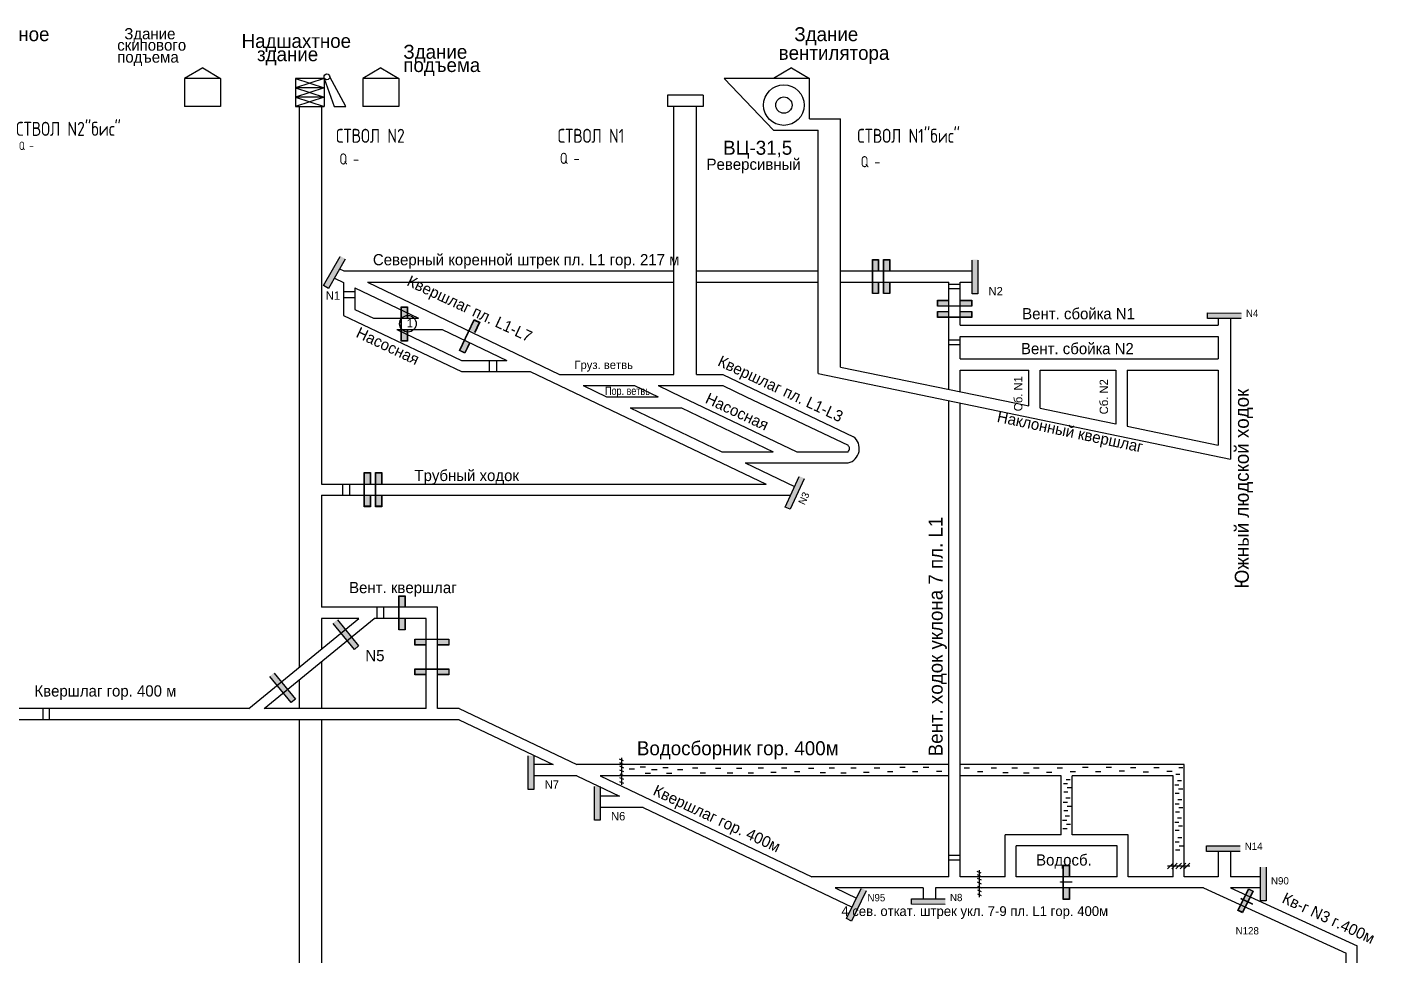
# Model space of a CAD drawing. Header units: millimetres. Extents: x -1214 to 292, y -473 to 324.
# Drawn here: x -531.7 to -50.8, y -7.1 to 324.2 of the extents above; entities that cross this region are included whole.
import ezdxf

# ---------------------------------------------------------------- set-up
doc = ezdxf.new("R2010")
doc.units = ezdxf.units.MM
for name, color, linetype in [('Двери', 7, 'Continuous'), ('Номера перемычек', 7, 'Continuous'), ('Перемычки', 7, 'Continuous'), ('Пожарные арки', 7, 'Continuous')]:
    doc.layers.add(name, color=color, linetype=linetype)
doc.styles.add('ESKD', font='Eskdwin')

msp = doc.modelspace()

# ---------------------------------------------------------------- hatches: boundary and pattern name
h = msp.add_hatch(color=256)
h.paths.add_polyline_path([(-158.74, 19.08), (-161.66, 19.08), (-161.66, 18.91), (-158.74, 18.91)])
h.paths.add_polyline_path([(-161.76, 19.08), (-162.7, 19.08), (-162.7, 18.91), (-161.76, 18.91)])
h = msp.add_hatch(color=256)
h.paths.add_polyline_path([(-93.95, 15.79), (-95.63, 16.62), (-99.46, 8.84), (-97.77, 8.02)])
h.paths.add_polyline_path([(-94.12, 15.74), (-95.57, 16.45), (-99.29, 8.9), (-97.83, 8.18)], flags=16)
for points in [[(-98.41, 13.23), (-98.47, 13.09), (-96.36, 12.11), (-96.3, 12.24)], [(-94.23, 11.12), (-94.17, 11.25), (-96.21, 12.2), (-96.27, 12.07)]]:
    msp.add_hatch(color=256).paths.add_polyline_path(points)
at = {"layer": 'Двери'}
h = msp.add_hatch(color=256, dxfattribs=at)
h.paths.add_polyline_path([(-227.68, 237.09), (-227.68, 241.19), (-229.88, 241.19), (-229.88, 237.09), (-229.78, 237.09), (-229.78, 241.09), (-227.78, 241.09), (-227.78, 237.09)])
h.paths.add_polyline_path([(-229.78, 233.09), (-229.78, 237.09), (-229.88, 237.09), (-229.88, 233.09)])
h.paths.add_polyline_path([(-227.68, 228.99), (-227.68, 233.09), (-227.78, 233.09), (-227.78, 229.09), (-229.78, 229.09), (-229.78, 233.09), (-229.88, 233.09), (-229.88, 228.99)])
h = msp.add_hatch(color=3, dxfattribs=at)
h.paths.add_polyline_path([(-227.78, 241.09), (-229.78, 241.09), (-229.78, 237.09), (-227.78, 237.09)])
h.paths.add_polyline_path([(-229.78, 229.09), (-227.78, 229.09), (-227.78, 233.09), (-229.78, 233.09)])
h = msp.add_hatch(color=256, dxfattribs=at)
h.paths.add_polyline_path([(-223.68, 237.09), (-223.68, 241.19), (-225.88, 241.19), (-225.88, 237.09), (-225.78, 237.09), (-225.78, 241.09), (-223.78, 241.09), (-223.78, 237.09)])
h.paths.add_polyline_path([(-225.78, 233.09), (-225.78, 237.09), (-225.88, 237.09), (-225.88, 233.09)])
h.paths.add_polyline_path([(-223.68, 228.99), (-223.68, 233.09), (-223.78, 233.09), (-223.78, 229.09), (-225.78, 229.09), (-225.78, 233.09), (-225.88, 233.09), (-225.88, 228.99)])
h = msp.add_hatch(color=3, dxfattribs=at)
h.paths.add_polyline_path([(-223.78, 241.09), (-225.78, 241.09), (-225.78, 237.09), (-223.78, 237.09)])
h.paths.add_polyline_path([(-225.78, 229.09), (-223.78, 229.09), (-223.78, 233.09), (-225.78, 233.09)])
h = msp.add_hatch(color=256, dxfattribs=at)
h.paths.add_polyline_path([(-202.56, 226.66), (-206.66, 226.66), (-206.66, 224.46), (-202.56, 224.46), (-202.56, 224.56), (-206.56, 224.56), (-206.56, 226.56), (-202.56, 226.56)])
h.paths.add_polyline_path([(-198.56, 224.56), (-202.56, 224.56), (-202.56, 224.46), (-198.56, 224.46)])
h.paths.add_polyline_path([(-194.46, 226.66), (-198.56, 226.66), (-198.56, 226.56), (-194.56, 226.56), (-194.56, 224.56), (-198.56, 224.56), (-198.56, 224.46), (-194.46, 224.46)])
h = msp.add_hatch(color=3, dxfattribs=at)
h.paths.add_polyline_path([(-206.56, 226.56), (-206.56, 224.56), (-202.56, 224.56), (-202.56, 226.56)])
h.paths.add_polyline_path([(-194.56, 224.56), (-194.56, 226.56), (-198.56, 226.56), (-198.56, 224.56)])
h = msp.add_hatch(color=256, dxfattribs=at)
h.paths.add_polyline_path([(-395.87, 220.18), (-395.87, 224.28), (-398.07, 224.28), (-398.07, 220.18), (-397.97, 220.18), (-397.97, 224.18), (-395.97, 224.18), (-395.97, 220.18)])
h.paths.add_polyline_path([(-397.97, 216.18), (-397.97, 220.18), (-398.07, 220.18), (-398.07, 216.18)])
h.paths.add_polyline_path([(-395.87, 212.08), (-395.87, 216.18), (-395.97, 216.18), (-395.97, 212.18), (-397.97, 212.18), (-397.97, 216.18), (-398.07, 216.18), (-398.07, 212.08)])
h = msp.add_hatch(color=3, dxfattribs=at)
h.paths.add_polyline_path([(-395.97, 224.18), (-397.97, 224.18), (-397.97, 220.18), (-395.97, 220.18)])
h.paths.add_polyline_path([(-397.97, 212.18), (-395.97, 212.18), (-395.97, 216.18), (-397.97, 216.18)])
h = msp.add_hatch(color=256, dxfattribs=at)
h.paths.add_polyline_path([(-202.56, 222.66), (-206.66, 222.66), (-206.66, 220.46), (-202.56, 220.46), (-202.56, 220.56), (-206.56, 220.56), (-206.56, 222.56), (-202.56, 222.56)])
h.paths.add_polyline_path([(-198.56, 220.56), (-202.56, 220.56), (-202.56, 220.46), (-198.56, 220.46)])
h.paths.add_polyline_path([(-194.46, 222.66), (-198.56, 222.66), (-198.56, 222.56), (-194.56, 222.56), (-194.56, 220.56), (-198.56, 220.56), (-198.56, 220.46), (-194.46, 220.46)])
h = msp.add_hatch(color=3, dxfattribs=at)
h.paths.add_polyline_path([(-206.56, 222.56), (-206.56, 220.56), (-202.56, 220.56), (-202.56, 222.56)])
h.paths.add_polyline_path([(-194.56, 220.56), (-194.56, 222.56), (-198.56, 222.56), (-198.56, 220.56)])
h = msp.add_hatch(color=256, dxfattribs=at)
h.paths.add_polyline_path([(-371.84, 215.05), (-370.07, 218.75), (-372.06, 219.7), (-373.82, 216), (-373.73, 215.95), (-372.01, 219.57), (-370.21, 218.7), (-371.93, 215.09)])
h.paths.add_polyline_path([(-375.46, 212.34), (-373.73, 215.95), (-373.82, 216), (-375.55, 212.39)])
h.paths.add_polyline_path([(-375.33, 207.74), (-373.56, 211.44), (-373.65, 211.48), (-375.37, 207.87), (-377.18, 208.73), (-375.46, 212.34), (-375.55, 212.39), (-377.31, 208.69)])
h = msp.add_hatch(color=3, dxfattribs=at)
h.paths.add_polyline_path([(-370.21, 218.7), (-372.01, 219.57), (-373.73, 215.95), (-371.93, 215.09)])
h.paths.add_polyline_path([(-377.18, 208.73), (-375.37, 207.87), (-373.65, 211.48), (-375.46, 212.34)])
h = msp.add_hatch(color=256, dxfattribs=at)
h.paths.add_polyline_path([(-409.05, 161.08), (-409.05, 165.18), (-411.25, 165.18), (-411.25, 161.08), (-411.15, 161.08), (-411.15, 165.08), (-409.15, 165.08), (-409.15, 161.08)])
h.paths.add_polyline_path([(-411.15, 157.08), (-411.15, 161.08), (-411.25, 161.08), (-411.25, 157.08)])
h.paths.add_polyline_path([(-409.05, 152.98), (-409.05, 157.08), (-409.15, 157.08), (-409.15, 153.08), (-411.15, 153.08), (-411.15, 157.08), (-411.25, 157.08), (-411.25, 152.98)])
h = msp.add_hatch(color=256, dxfattribs=at)
h.paths.add_polyline_path([(-409.05, 161.03), (-409.05, 165.13), (-411.25, 165.13), (-411.25, 161.03), (-411.15, 161.03), (-411.15, 165.03), (-409.15, 165.03), (-409.15, 161.03)])
h.paths.add_polyline_path([(-411.15, 157.03), (-411.15, 161.03), (-411.25, 161.03), (-411.25, 157.03)])
h.paths.add_polyline_path([(-409.05, 152.93), (-409.05, 157.03), (-409.15, 157.03), (-409.15, 153.03), (-411.15, 153.03), (-411.15, 157.03), (-411.25, 157.03), (-411.25, 152.93)])
h = msp.add_hatch(color=3, dxfattribs=at)
h.paths.add_polyline_path([(-409.15, 165.08), (-411.15, 165.08), (-411.15, 161.08), (-409.15, 161.08)])
h.paths.add_polyline_path([(-411.15, 153.08), (-409.15, 153.08), (-409.15, 157.08), (-411.15, 157.08)])
h = msp.add_hatch(color=3, dxfattribs=at)
h.paths.add_polyline_path([(-409.15, 165.03), (-411.15, 165.03), (-411.15, 161.03), (-409.15, 161.03)])
h.paths.add_polyline_path([(-411.15, 153.03), (-409.15, 153.03), (-409.15, 157.03), (-411.15, 157.03)])
h = msp.add_hatch(color=256, dxfattribs=at)
h.paths.add_polyline_path([(-405.05, 161.08), (-405.05, 165.18), (-407.25, 165.18), (-407.25, 161.08), (-407.15, 161.08), (-407.15, 165.08), (-405.15, 165.08), (-405.15, 161.08)])
h.paths.add_polyline_path([(-407.15, 157.08), (-407.15, 161.08), (-407.25, 161.08), (-407.25, 157.08)])
h.paths.add_polyline_path([(-405.05, 152.98), (-405.05, 157.08), (-405.15, 157.08), (-405.15, 153.08), (-407.15, 153.08), (-407.15, 157.08), (-407.25, 157.08), (-407.25, 152.98)])
h = msp.add_hatch(color=256, dxfattribs=at)
h.paths.add_polyline_path([(-405.05, 161.03), (-405.05, 165.13), (-407.25, 165.13), (-407.25, 161.03), (-407.15, 161.03), (-407.15, 165.03), (-405.15, 165.03), (-405.15, 161.03)])
h.paths.add_polyline_path([(-407.15, 157.03), (-407.15, 161.03), (-407.25, 161.03), (-407.25, 157.03)])
h.paths.add_polyline_path([(-405.05, 152.93), (-405.05, 157.03), (-405.15, 157.03), (-405.15, 153.03), (-407.15, 153.03), (-407.15, 157.03), (-407.25, 157.03), (-407.25, 152.93)])
h = msp.add_hatch(color=3, dxfattribs=at)
h.paths.add_polyline_path([(-405.15, 165.08), (-407.15, 165.08), (-407.15, 161.08), (-405.15, 161.08)])
h.paths.add_polyline_path([(-407.15, 153.08), (-405.15, 153.08), (-405.15, 157.08), (-407.15, 157.08)])
h = msp.add_hatch(color=3, dxfattribs=at)
h.paths.add_polyline_path([(-405.15, 165.03), (-407.15, 165.03), (-407.15, 161.03), (-405.15, 161.03)])
h.paths.add_polyline_path([(-407.15, 153.03), (-405.15, 153.03), (-405.15, 157.03), (-407.15, 157.03)])
h = msp.add_hatch(color=256, dxfattribs=at)
h.paths.add_polyline_path([(-396.72, 117.06), (-396.72, 121.16), (-398.92, 121.16), (-398.92, 117.06), (-398.82, 117.06), (-398.82, 121.06), (-396.82, 121.06), (-396.82, 117.06)])
h.paths.add_polyline_path([(-398.82, 113.06), (-398.82, 117.06), (-398.92, 117.06), (-398.92, 113.06)])
h.paths.add_polyline_path([(-396.72, 108.96), (-396.72, 113.06), (-396.82, 113.06), (-396.82, 109.06), (-398.82, 109.06), (-398.82, 113.06), (-398.92, 113.06), (-398.92, 108.96)])
h = msp.add_hatch(color=3, dxfattribs=at)
h.paths.add_polyline_path([(-396.82, 121.06), (-398.82, 121.06), (-398.82, 117.06), (-396.82, 117.06)])
h.paths.add_polyline_path([(-398.82, 109.06), (-396.82, 109.06), (-396.82, 113.06), (-398.82, 113.06)])
h = msp.add_hatch(color=256, dxfattribs=at)
h.paths.add_polyline_path([(-385.13, 103.52), (-381.03, 103.52), (-381.03, 105.72), (-385.13, 105.72), (-385.13, 105.62), (-381.13, 105.62), (-381.13, 103.62), (-385.13, 103.62)])
h.paths.add_polyline_path([(-389.13, 105.62), (-385.13, 105.62), (-385.13, 105.72), (-389.13, 105.72)])
h.paths.add_polyline_path([(-393.23, 103.52), (-389.13, 103.52), (-389.13, 103.62), (-393.13, 103.62), (-393.13, 105.62), (-389.13, 105.62), (-389.13, 105.72), (-393.23, 105.72)])
h = msp.add_hatch(color=3, dxfattribs=at)
h.paths.add_polyline_path([(-381.13, 103.62), (-381.13, 105.62), (-385.13, 105.62), (-385.13, 103.62)])
h.paths.add_polyline_path([(-393.13, 105.62), (-393.13, 103.62), (-389.13, 103.62), (-389.13, 105.62)])
h = msp.add_hatch(color=256, dxfattribs=at)
h.paths.add_polyline_path([(-385.13, 92.92), (-381.03, 92.92), (-381.03, 95.12), (-385.13, 95.12), (-385.13, 95.02), (-381.13, 95.02), (-381.13, 93.02), (-385.13, 93.02)])
h.paths.add_polyline_path([(-389.13, 95.02), (-385.13, 95.02), (-385.13, 95.12), (-389.13, 95.12)])
h.paths.add_polyline_path([(-393.23, 92.92), (-389.13, 92.92), (-389.13, 93.02), (-393.13, 93.02), (-393.13, 95.02), (-389.13, 95.02), (-389.13, 95.12), (-393.23, 95.12)])
h = msp.add_hatch(color=3, dxfattribs=at)
h.paths.add_polyline_path([(-381.13, 93.02), (-381.13, 95.02), (-385.13, 95.02), (-385.13, 93.02)])
h.paths.add_polyline_path([(-393.13, 95.02), (-393.13, 93.02), (-389.13, 93.02), (-389.13, 95.02)])
h = msp.add_hatch(color=256, dxfattribs=at)
h.paths.add_polyline_path([(-159.56, 20.86), (-159.56, 24.96), (-161.76, 24.96), (-161.76, 20.86), (-161.66, 20.86), (-161.66, 24.86), (-159.66, 24.86), (-159.66, 20.86)])
h.paths.add_polyline_path([(-161.66, 16.86), (-161.66, 20.86), (-161.76, 20.86), (-161.76, 16.86)])
h.paths.add_polyline_path([(-159.56, 12.76), (-159.56, 16.86), (-159.66, 16.86), (-159.66, 12.86), (-161.66, 12.86), (-161.66, 16.86), (-161.76, 16.86), (-161.76, 12.76)])
h = msp.add_hatch(color=3, dxfattribs=at)
h.paths.add_polyline_path([(-159.66, 24.86), (-161.66, 24.86), (-161.66, 20.86), (-159.66, 20.86)])
h.paths.add_polyline_path([(-161.66, 12.86), (-159.66, 12.86), (-159.66, 16.86), (-161.66, 16.86)])
at = {"layer": 'Перемычки'}
h = msp.add_hatch(color=256, dxfattribs=at)
h.paths.add_polyline_path([(-424.01, 230.74), (-421.98, 234.3), (-422.06, 234.35), (-424.05, 230.88), (-425.79, 231.87), (-423.8, 235.35), (-423.88, 235.39), (-425.92, 231.84)])
h.paths.add_polyline_path([(-422.06, 234.35), (-421.98, 234.3), (-417.95, 241.33), (-419.86, 242.42), (-423.88, 235.39), (-423.8, 235.35), (-419.82, 242.29), (-418.08, 241.29)])
h = msp.add_hatch(color=3, dxfattribs=at)
h.paths.add_polyline_path([(-425.79, 231.87), (-424.05, 230.88), (-422.06, 234.35), (-423.8, 235.35)])
h.paths.add_polyline_path([(-420.07, 237.82), (-421.81, 238.82), (-423.8, 235.35), (-422.06, 234.35)])
h.paths.add_polyline_path([(-420.07, 237.82), (-418.08, 241.29), (-419.82, 242.29), (-421.81, 238.82)])
h = msp.add_hatch(color=256, dxfattribs=at)
h.paths.add_polyline_path([(-192.21, 228.87), (-192.21, 232.97), (-192.31, 232.97), (-192.31, 228.97), (-194.31, 228.97), (-194.31, 232.97), (-194.41, 232.97), (-194.41, 228.87)])
h.paths.add_polyline_path([(-192.31, 232.97), (-192.21, 232.97), (-192.21, 241.07), (-194.41, 241.07), (-194.41, 232.97), (-194.31, 232.97), (-194.31, 240.97), (-192.31, 240.97)])
h = msp.add_hatch(color=3, dxfattribs=at)
h.paths.add_polyline_path([(-194.31, 228.97), (-192.31, 228.97), (-192.31, 232.97), (-194.31, 232.97)])
h.paths.add_polyline_path([(-192.31, 236.97), (-194.31, 236.97), (-194.31, 232.97), (-192.31, 232.97)])
h.paths.add_polyline_path([(-192.31, 236.97), (-192.31, 240.97), (-194.31, 240.97), (-194.31, 236.97)])
h = msp.add_hatch(color=256, dxfattribs=at)
h.paths.add_polyline_path([(-110.34, 219.98), (-106.24, 219.98), (-106.24, 220.08), (-110.24, 220.08), (-110.23, 222.08), (-106.23, 222.08), (-106.23, 222.18), (-110.33, 222.18)])
h.paths.add_polyline_path([(-106.24, 220.08), (-106.24, 219.98), (-98.14, 219.97), (-98.13, 222.17), (-106.23, 222.18), (-106.23, 222.08), (-98.23, 222.07), (-98.24, 220.07)])
h = msp.add_hatch(color=3, dxfattribs=at)
h.paths.add_polyline_path([(-110.23, 222.08), (-110.24, 220.08), (-106.24, 220.08), (-106.23, 222.08)])
h.paths.add_polyline_path([(-102.24, 220.07), (-102.23, 222.07), (-106.23, 222.08), (-106.24, 220.08)])
h.paths.add_polyline_path([(-102.24, 220.07), (-98.24, 220.07), (-98.23, 222.07), (-102.23, 222.07)])
h = msp.add_hatch(color=256, dxfattribs=at)
h.paths.add_polyline_path([(-259.14, 151.88), (-257.44, 155.61), (-257.53, 155.65), (-259.19, 152.01), (-261.01, 152.84), (-259.35, 156.48), (-259.44, 156.52), (-261.14, 152.79)])
h.paths.add_polyline_path([(-257.53, 155.65), (-257.44, 155.61), (-254.07, 162.98), (-256.08, 163.89), (-259.44, 156.52), (-259.35, 156.48), (-256.03, 163.76), (-254.21, 162.93)])
h = msp.add_hatch(color=3, dxfattribs=at)
h.paths.add_polyline_path([(-261.01, 152.84), (-259.19, 152.01), (-257.53, 155.65), (-259.35, 156.48)])
h.paths.add_polyline_path([(-255.87, 159.29), (-257.69, 160.12), (-259.35, 156.48), (-257.53, 155.65)])
h.paths.add_polyline_path([(-255.87, 159.29), (-254.21, 162.93), (-256.03, 163.76), (-257.69, 160.12)])
h = msp.add_hatch(color=256, dxfattribs=at)
h.paths.add_polyline_path([(-413.12, 103.26), (-415.72, 106.43), (-415.8, 106.36), (-413.27, 103.27), (-414.81, 102), (-417.35, 105.1), (-417.42, 105.03), (-414.83, 101.86)])
h.paths.add_polyline_path([(-415.8, 106.36), (-415.72, 106.43), (-420.86, 112.69), (-422.56, 111.3), (-417.42, 105.03), (-417.35, 105.1), (-422.42, 111.29), (-420.87, 112.55)])
h = msp.add_hatch(color=3, dxfattribs=at)
h.paths.add_polyline_path([(-414.81, 102), (-413.27, 103.27), (-415.8, 106.36), (-417.35, 105.1)])
h.paths.add_polyline_path([(-418.34, 109.46), (-419.88, 108.19), (-417.35, 105.1), (-415.8, 106.36)])
h.paths.add_polyline_path([(-418.34, 109.46), (-420.87, 112.55), (-422.42, 111.29), (-419.88, 108.19)])
h = msp.add_hatch(color=256, dxfattribs=at)
h.paths.add_polyline_path([(-435.7, 84.26), (-438.29, 87.43), (-438.37, 87.37), (-435.84, 84.28), (-437.38, 83.01), (-439.92, 86.1), (-440, 86.04), (-437.4, 82.87)])
h.paths.add_polyline_path([(-438.37, 87.37), (-438.29, 87.43), (-443.43, 93.7), (-445.13, 92.31), (-440, 86.04), (-439.92, 86.1), (-444.99, 92.29), (-443.44, 93.56)])
h = msp.add_hatch(color=3, dxfattribs=at)
h.paths.add_polyline_path([(-437.38, 83.01), (-435.84, 84.28), (-438.37, 87.37), (-439.92, 86.1)])
h.paths.add_polyline_path([(-440.91, 90.46), (-442.45, 89.2), (-439.92, 86.1), (-438.37, 87.37)])
h.paths.add_polyline_path([(-440.91, 90.46), (-443.44, 93.56), (-444.99, 92.29), (-442.45, 89.2)])
h = msp.add_hatch(color=256, dxfattribs=at)
h.paths.add_polyline_path([(-350.64, 51.91), (-350.64, 56.01), (-350.74, 56.01), (-350.74, 52.01), (-352.74, 52.01), (-352.74, 56.01), (-352.84, 56.01), (-352.84, 51.91)])
h.paths.add_polyline_path([(-350.74, 56.01), (-350.64, 56.01), (-350.64, 64.11), (-352.84, 64.11), (-352.84, 56.01), (-352.74, 56.01), (-352.74, 64.01), (-350.74, 64.01)])
h = msp.add_hatch(color=3, dxfattribs=at)
h.paths.add_polyline_path([(-352.74, 52.01), (-350.74, 52.01), (-350.74, 56.01), (-352.74, 56.01)])
h.paths.add_polyline_path([(-350.74, 60.01), (-352.74, 60.01), (-352.74, 56.01), (-350.74, 56.01)])
h.paths.add_polyline_path([(-350.74, 60.01), (-350.74, 64.01), (-352.74, 64.01), (-352.74, 60.01)])
h = msp.add_hatch(color=256, dxfattribs=at)
h.paths.add_polyline_path([(-326.96, 41.03), (-326.96, 45.13), (-327.06, 45.13), (-327.06, 41.13), (-329.06, 41.13), (-329.06, 45.13), (-329.16, 45.13), (-329.16, 41.03)])
h.paths.add_polyline_path([(-327.06, 45.13), (-326.96, 45.13), (-326.96, 53.23), (-329.16, 53.23), (-329.16, 45.13), (-329.06, 45.13), (-329.06, 53.13), (-327.06, 53.13)])
h = msp.add_hatch(color=3, dxfattribs=at)
h.paths.add_polyline_path([(-329.06, 41.13), (-327.06, 41.13), (-327.06, 45.13), (-329.06, 45.13)])
h.paths.add_polyline_path([(-327.06, 49.13), (-329.06, 49.13), (-329.06, 45.13), (-327.06, 45.13)])
h.paths.add_polyline_path([(-327.06, 49.13), (-327.06, 53.13), (-329.06, 53.13), (-329.06, 49.13)])
h = msp.add_hatch(color=256, dxfattribs=at)
h.paths.add_polyline_path([(-110.77, 29.78), (-106.67, 29.78), (-106.67, 29.88), (-110.67, 29.88), (-110.67, 31.88), (-106.67, 31.88), (-106.67, 31.98), (-110.77, 31.98)])
h.paths.add_polyline_path([(-106.67, 29.88), (-106.67, 29.78), (-98.57, 29.77), (-98.57, 31.97), (-106.67, 31.98), (-106.67, 31.88), (-98.67, 31.87), (-98.67, 29.87)])
h = msp.add_hatch(color=3, dxfattribs=at)
h.paths.add_polyline_path([(-110.67, 31.88), (-110.67, 29.88), (-106.67, 29.88), (-106.67, 31.88)])
h.paths.add_polyline_path([(-102.67, 29.87), (-102.67, 31.87), (-106.67, 31.88), (-106.67, 29.88)])
h.paths.add_polyline_path([(-102.67, 29.87), (-98.67, 29.87), (-98.67, 31.87), (-102.67, 31.87)])
h = msp.add_hatch(color=256, dxfattribs=at)
h.paths.add_polyline_path([(-89.26, 12.14), (-89.26, 16.24), (-89.36, 16.24), (-89.36, 12.24), (-91.36, 12.24), (-91.36, 16.24), (-91.46, 16.24), (-91.46, 12.14)])
h.paths.add_polyline_path([(-89.36, 16.24), (-89.26, 16.24), (-89.26, 24.34), (-91.46, 24.34), (-91.46, 16.24), (-91.36, 16.24), (-91.36, 24.24), (-89.36, 24.24)])
h = msp.add_hatch(color=3, dxfattribs=at)
h.paths.add_polyline_path([(-91.36, 12.24), (-89.36, 12.24), (-89.36, 16.24), (-91.36, 16.24)])
h.paths.add_polyline_path([(-89.36, 20.24), (-91.36, 20.24), (-91.36, 16.24), (-89.36, 16.24)])
h.paths.add_polyline_path([(-89.36, 20.24), (-89.36, 24.24), (-91.36, 24.24), (-91.36, 20.24)])
h = msp.add_hatch(color=256, dxfattribs=at)
h.paths.add_polyline_path([(-237.33, 4.91), (-235.53, 8.59), (-235.62, 8.63), (-237.38, 5.04), (-239.17, 5.92), (-237.41, 9.51), (-237.5, 9.56), (-239.31, 5.87)])
h.paths.add_polyline_path([(-235.62, 8.63), (-235.53, 8.59), (-231.96, 15.86), (-233.94, 16.83), (-237.5, 9.56), (-237.41, 9.51), (-233.89, 16.69), (-232.09, 15.81)])
h = msp.add_hatch(color=3, dxfattribs=at)
h.paths.add_polyline_path([(-239.17, 5.92), (-237.38, 5.04), (-235.62, 8.63), (-237.41, 9.51)])
h.paths.add_polyline_path([(-233.86, 12.22), (-235.65, 13.1), (-237.41, 9.51), (-235.62, 8.63)])
h.paths.add_polyline_path([(-233.86, 12.22), (-232.09, 15.81), (-233.89, 16.69), (-235.65, 13.1)])
msp.add_hatch(color=3, dxfattribs=at).paths.add_polyline_path([(-99.29, 8.9), (-97.83, 8.18), (-94.12, 15.74), (-95.57, 16.45)])
h = msp.add_hatch(color=256, dxfattribs=at)
h.paths.add_polyline_path([(-216.06, 10.95), (-211.96, 10.94), (-211.96, 11.04), (-215.96, 11.05), (-215.96, 13.05), (-211.96, 13.04), (-211.96, 13.14), (-216.06, 13.15)])
h.paths.add_polyline_path([(-211.96, 11.04), (-211.96, 10.94), (-203.86, 10.93), (-203.86, 13.13), (-211.96, 13.14), (-211.96, 13.04), (-203.96, 13.03), (-203.96, 11.03)])
h = msp.add_hatch(color=3, dxfattribs=at)
h.paths.add_polyline_path([(-215.96, 13.05), (-215.96, 11.05), (-211.96, 11.04), (-211.96, 13.04)])
h.paths.add_polyline_path([(-207.96, 11.04), (-207.96, 13.04), (-211.96, 13.04), (-211.96, 11.04)])
h.paths.add_polyline_path([(-207.96, 11.04), (-203.96, 11.03), (-203.96, 13.03), (-207.96, 13.04)])

# ---------------------------------------------------------------- linework, layer by layer
for p, q in [((-468.91, 309.59), (-475.41, 305.82)), ((-468.91, 309.59), (-462.56, 305.82)), ((-405.33, 309.59), (-411.83, 305.82)), ((-405.33, 309.59), (-398.98, 305.82)), ((-258.72, 309.59), (-265.22, 305.82)), ((-258.72, 309.59), (-252.37, 305.82)), ((-462.56, 305.82), (-475.41, 305.82)), ((-475.41, 305.82), (-475.41, 295.82)), ((-462.56, 305.82), (-462.56, 295.82)), ((-425.6, 305.82), (-435.86, 305.82)), ((-435.86, 305.82), (-435.86, 295.82)), ((-435.86, 305.82), (-425.6, 302.49)), ((-425.6, 305.82), (-435.86, 302.49)), ((-425.6, 305.82), (-425.6, 295.82)), ((-425.6, 305.82), (-422.04, 295.81)), ((-417.87, 295.81), (-423.56, 306.31)), ((-411.83, 305.82), (-411.83, 295.82)), ((-398.98, 305.82), (-411.83, 305.82)), ((-398.98, 305.82), (-398.98, 295.82)), ((-252.37, 305.82), (-282.76, 305.82)), ((-282.76, 305.82), (-265.22, 287.32)), ((-252.37, 305.82), (-265.22, 305.82)), ((-252.37, 291.32), (-252.37, 305.82)), ((-425.6, 302.49), (-435.86, 302.49)), ((-425.6, 302.49), (-435.86, 299.15)), ((-435.86, 302.49), (-425.6, 299.15)), ((-425.6, 299.15), (-435.86, 299.15)), ((-435.86, 299.15), (-425.6, 295.82)), ((-425.6, 299.15), (-435.86, 295.82)), ((-290.33, 299.82), (-303.08, 299.82)), ((-303.08, 299.82), (-303.08, 295.82)), ((-290.33, 299.82), (-290.33, 295.82)), ((-462.56, 295.82), (-475.41, 295.82)), ((-475.41, 295.82), (-475.41, 295.82)), ((-435.86, 295.82), (-435.86, 295.82)), ((-435.86, 295.82), (-425.6, 295.82)), ((-434.56, 295.82), (-434.56, 95.59)), ((-426.56, 295.82), (-426.56, 161.03)), ((-422.04, 295.81), (-417.87, 295.81)), ((-398.98, 295.82), (-411.83, 295.82)), ((-411.83, 295.82), (-411.83, 295.82)), ((-290.5, 295.82), (-303.08, 295.82)), ((-290.33, 295.82), (-303.08, 295.82)), ((-300.74, 200.18), (-300.74, 295.82)), ((-292.74, 200.18), (-292.74, 295.82)), ((-252.37, 291.32), (-241.26, 291.32)), ((-241.26, 202.79), (-241.26, 291.32)), ((-265.22, 287.32), (-249.26, 287.32)), ((-249.26, 200.45), (-249.26, 287.32)), ((-420.06, 237.84), (-418.51, 237.09)), ((-418.51, 237.09), (-300.74, 237.09)), ((-292.74, 237.09), (-249.26, 237.09)), ((-241.26, 237.09), (-194.31, 237.09)), ((-421.94, 234.56), (-418.63, 232.97)), ((-418.63, 232.97), (-418.63, 221.23)), ((-414.63, 231.06), (-414.63, 223.32)), ((-414.63, 231.06), (-391.88, 220.18)), ((-410.17, 233.09), (-300.74, 233.09)), ((-410.17, 233.09), (-341.55, 200.18)), ((-292.74, 233.09), (-249.26, 233.09)), ((-241.26, 233.09), (-202.56, 233.09)), ((-202.56, 194.8), (-202.56, 233.09)), ((-198.56, 217.71), (-198.56, 233.09)), ((-198.56, 233.09), (-194.31, 233.09)), ((-418.63, 221.23), (-376.58, 201.18)), ((-414.63, 223.32), (-408.03, 220.18)), ((-408.03, 220.18), (-391.88, 220.18)), ((-198.56, 217.71), (-138.56, 217.71)), ((-138.56, 217.71), (-106.5, 217.71)), ((-106.5, 220.08), (-106.5, 217.71)), ((-102.13, 220.07), (-102.13, 169.89)), ((-399.65, 216.18), (-383.49, 216.18)), ((-399.65, 216.18), (-376.58, 205.18)), ((-383.49, 216.18), (-360.43, 205.18)), ((-198.56, 213.71), (-106.5, 213.71)), ((-198.56, 205.71), (-198.56, 213.71)), ((-106.5, 213.71), (-106.5, 205.71)), ((-198.56, 205.71), (-198.56, 208.18)), ((-106.5, 208.18), (-106.5, 205.71)), ((-376.58, 205.18), (-360.43, 205.18)), ((-241.26, 202.79), (-178.56, 189.84)), ((-198.56, 205.71), (-106.5, 205.71)), ((-376.58, 201.18), (-352.04, 201.18)), ((-352.04, 201.18), (-267.85, 161.03)), ((-341.55, 200.18), (-300.74, 200.18)), ((-292.74, 200.18), (-283.32, 200.18)), ((-283.32, 200.18), (-236.64, 177.92)), ((-249.26, 200.45), (-102.13, 169.89)), ((-198.56, 201.71), (-174, 201.71)), ((-198.56, 193.97), (-198.56, 201.71)), ((-174, 188.9), (-174, 201.71)), ((-170, 188.08), (-170, 201.71)), ((-170, 201.71), (-158.56, 201.71)), ((-158.56, 201.71), (-143.01, 201.71)), ((-143.01, 201.71), (-143.01, 182.41)), ((-139.01, 201.71), (-139.01, 181.67)), ((-139.01, 201.71), (-106.5, 201.71)), ((-106.5, 201.71), (-106.5, 174.96)), ((-333.17, 196.18), (-314.8, 196.18)), ((-333.17, 196.18), (-324.78, 192.18)), ((-314.8, 196.18), (-306.41, 192.18)), ((-306.41, 196.18), (-298.03, 192.18)), ((-306.41, 196.18), (-283.32, 196.18)), ((-283.32, 196.18), (-274.93, 192.18)), ((-202.56, 194.8), (-202.56, 196.18)), ((-198.56, 193.97), (-198.56, 196.18)), ((-324.78, 192.18), (-306.41, 192.18)), ((-316.39, 188.18), (-298.03, 188.18)), ((-316.39, 188.18), (-283.65, 172.56)), ((-298.03, 192.18), (-256.89, 172.56)), ((-298.03, 188.18), (-265.28, 172.56)), ((-274.93, 192.18), (-238.6, 174.85)), ((-202.56, 20.89), (-202.56, 190.8)), ((-198.56, 20.89), (-198.56, 189.97)), ((-178.56, 189.84), (-174, 188.9)), ((-170, 188.08), (-158.56, 185.71)), ((-158.56, 185.71), (-143.01, 182.5)), ((-139.01, 181.67), (-106.5, 174.96)), ((-283.65, 172.56), (-265.28, 172.56)), ((-275.26, 168.56), (-238.56, 168.56)), ((-275.26, 168.56), (-257.67, 160.17)), ((-256.89, 172.56), (-238.6, 172.56)), ((-426.56, 161.03), (-267.85, 161.03)), ((-426.56, 157.03), (-259.46, 157.03)), ((-426.56, 157.03), (-426.56, 117.06)), ((-426.56, 157.03), (-426.56, 155.18)), ((-259.46, 157.03), (-259.16, 156.89)), ((-385.13, 117.06), (-426.56, 117.06)), ((-385.13, 80.89), (-385.13, 117.06)), ((-452.5, 80.89), (-413.24, 113.06)), ((-446.96, 80.89), (-407.69, 113.06)), ((-426.56, 113.06), (-426.56, 102.14)), ((-413.24, 113.06), (-426.56, 113.06)), ((-389.13, 113.06), (-407.69, 113.06)), ((-389.13, 80.89), (-389.13, 113.06)), ((-426.56, 97.6), (-426.56, 80.89)), ((-426.56, 97.6), (-426.56, 94.96)), ((-434.56, 91.04), (-434.56, 80.89)), ((-434.56, 91.04), (-434.56, 90.62)), ((-452.5, 80.89), (-544.56, 80.89)), ((-389.13, 80.89), (-446.96, 80.89)), ((-377.34, 80.89), (-385.13, 80.89)), ((-377.34, 80.89), (-335.41, 60.89)), ((-377.34, 76.89), (-544.56, 76.89)), ((-434.56, 76.89), (-434.56, -140.72)), ((-426.56, 76.89), (-426.56, -132.09)), ((-377.34, 76.89), (-343.79, 60.89)), ((-320.26, 62.96), (-318.86, 62.35)), ((-319.49, 63.31), (-319.49, 53.67)), ((-343.79, 60.89), (-350.67, 60.89)), ((-202.56, 60.89), (-335.41, 60.89)), ((-320.19, 61.69), (-318.79, 61.08)), ((-320.16, 59.07), (-318.77, 58.46)), ((-320.14, 60.41), (-318.75, 59.8)), ((-316.7, 59.35), (-314.77, 59.35)), ((-312.82, 60.1), (-310.89, 60.1)), ((-311, 57.8), (-309.07, 57.8)), ((-308.7, 59.14), (-306.77, 59.14)), ((-304.68, 59.91), (-302.75, 59.91)), ((-303.43, 57.8), (-301.51, 57.8)), ((-299.48, 59.14), (-297.56, 59.14)), ((-294.12, 59.81), (-292.19, 59.81)), ((-291.34, 57.99), (-289.41, 57.99)), ((-285.88, 59.61), (-283.95, 59.61)), ((-281.7, 57.98), (-279.77, 57.98)), ((-278.44, 59.66), (-276.52, 59.66)), ((-274.28, 57.92), (-272.35, 57.92)), ((-270.7, 59.7), (-268.77, 59.7)), ((-266.16, 58.15), (-264.23, 58.15)), ((-262.34, 59.7), (-260.42, 59.7)), ((-257.66, 58.39), (-255.74, 58.39)), ((-252.75, 59.69), (-250.82, 59.69)), ((-248.57, 58.06), (-246.64, 58.06)), ((-245.31, 59.74), (-243.38, 59.74)), ((-241.14, 57.99), (-239.22, 57.99)), ((-237.56, 59.78), (-235.64, 59.78)), ((-233.03, 58.23), (-231.1, 58.23)), ((-229.21, 59.78), (-227.28, 59.78)), ((-224.53, 58.47), (-222.6, 58.47)), ((-220.08, 59.94), (-218.15, 59.94)), ((-215.54, 58.39), (-213.62, 58.39)), ((-211.72, 59.94), (-209.8, 59.94)), ((-207.04, 58.62), (-205.12, 58.62)), ((-118.56, 60.89), (-198.56, 60.89)), ((-197.11, 59.72), (-195.19, 59.72)), ((-192.43, 58.41), (-190.51, 58.41)), ((-187.52, 59.7), (-185.59, 59.7)), ((-183.34, 58.08), (-181.41, 58.08)), ((-180.08, 59.75), (-178.16, 59.75)), ((-175.92, 58.01), (-173.99, 58.01)), ((-172.34, 59.8), (-170.41, 59.8)), ((-167.8, 58.25), (-165.87, 58.25)), ((-163.98, 59.8), (-162.06, 59.8)), ((-159.3, 58.48), (-157.38, 58.48)), ((-154.85, 59.96), (-152.92, 59.96)), ((-150.31, 58.41), (-148.39, 58.41)), ((-146.5, 59.96), (-144.57, 59.96)), ((-141.82, 58.64), (-139.89, 58.64)), ((-137.81, 59.89), (-135.89, 59.89)), ((-133.28, 58.34), (-131.35, 58.34)), ((-129.46, 59.89), (-127.53, 59.89)), ((-124.78, 58.58), (-122.85, 58.58)), ((-120.56, 59.89), (-119.1, 59.89)), ((-118.56, 20.89), (-118.56, 60.89)), ((-335.41, 56.89), (-350.74, 56.89)), ((-335.41, 56.89), (-320.12, 49.6)), ((-202.56, 56.89), (-327.02, 56.89)), ((-327.02, 56.89), (-251.54, 20.89)), ((-320.11, 56.26), (-318.71, 55.65)), ((-320.11, 54.86), (-318.71, 54.25)), ((-320.09, 57.6), (-318.7, 56.99)), ((-162.56, 56.89), (-198.56, 56.89)), ((-162.56, 35.89), (-162.56, 56.89)), ((-161.7, 54.11), (-160.24, 54.11)), ((-160.75, 55.62), (-159.29, 55.62)), ((-122.56, 56.89), (-158.56, 56.89)), ((-158.56, 35.89), (-158.56, 56.89)), ((-122.56, 20.89), (-122.56, 56.89)), ((-121.95, 53.68), (-120.49, 53.68)), ((-121.62, 57.52), (-120.16, 57.52)), ((-120.99, 55.19), (-119.53, 55.19)), ((-320.12, 49.6), (-326.99, 49.6)), ((-161.55, 51.18), (-160.09, 51.18)), ((-160.81, 49.02), (-159.35, 49.02)), ((-160.34, 52.71), (-158.88, 52.71)), ((-121.8, 50.75), (-120.34, 50.75)), ((-120.9, 48.46), (-119.43, 48.46)), ((-120.59, 52.28), (-119.13, 52.28)), ((-311.73, 45.6), (-327.06, 45.6)), ((-311.73, 45.6), (-237.16, 10.03)), ((-161.76, 47.51), (-160.3, 47.51)), ((-161.61, 44.58), (-160.15, 44.58)), ((-160.4, 46.11), (-158.94, 46.11)), ((-121.85, 46.95), (-120.39, 46.95)), ((-121.7, 44.02), (-120.24, 44.02)), ((-120.49, 45.55), (-119.03, 45.55)), ((-162.01, 41.08), (-160.55, 41.08)), ((-161.06, 42.59), (-159.6, 42.59)), ((-160.65, 39.68), (-159.19, 39.68)), ((-121.99, 40.4), (-120.53, 40.4)), ((-121.04, 41.9), (-119.58, 41.9)), ((-120.63, 39), (-119.17, 39)), ((-182.56, 20.89), (-182.56, 35.89)), ((-162.56, 35.89), (-182.56, 35.89)), ((-161.87, 38.15), (-160.4, 38.15)), ((-138.56, 35.89), (-158.56, 35.89)), ((-138.56, 20.89), (-138.56, 35.89)), ((-121.84, 37.47), (-120.38, 37.47)), ((-120.86, 34.86), (-119.4, 34.86)), ((-178.56, 20.89), (-178.56, 31.89)), ((-142.56, 31.89), (-178.56, 31.89)), ((-142.56, 20.89), (-142.56, 31.89)), ((-121.81, 33.36), (-120.35, 33.36)), ((-121.67, 30.43), (-120.2, 30.43)), ((-120.45, 31.95), (-118.99, 31.95)), ((-106.5, 29.88), (-106.5, 20.89)), ((-102.13, 29.87), (-102.13, 20.89)), ((-202.56, 20.89), (-251.54, 20.89)), ((-182.56, 20.89), (-198.56, 20.89)), ((-192.57, 22.91), (-191.18, 22.3)), ((-192.5, 21.63), (-191.11, 21.02)), ((-192.46, 20.36), (-191.06, 19.75)), ((-191.8, 23.26), (-191.8, 13.61)), ((-142.56, 20.89), (-178.56, 20.89)), ((-122.56, 20.89), (-138.56, 20.89)), ((-106.5, 20.89), (-118.56, 20.89)), ((-91.36, 20.89), (-102.13, 20.89)), ((-243.15, 16.89), (-235.57, 13.28)), ((-211.79, 16.89), (-243.15, 16.89)), ((-211.79, 16.89), (-211.79, 13.04)), ((-111.77, 16.89), (-207.43, 16.89)), ((-207.43, 16.89), (-207.43, 13.04)), ((-192.48, 19.02), (-191.08, 18.41)), ((-192.42, 16.2), (-191.03, 15.59)), ((-192.42, 14.81), (-191.03, 14.2)), ((-192.41, 17.54), (-191.01, 16.93)), ((-111.77, 16.89), (-60.81, -6.36)), ((-102.13, 16.89), (-56.81, -3.79)), ((-91.36, 16.89), (-102.13, 16.89)), ((-56.81, -11.94), (-56.81, -3.79)), ((-60.81, -48.63), (-60.81, -6.36))]:
    msp.add_line(p, q)
at = {"color": 7}
for points in [[(-124.56, 23.73), (-122.56, 25.73)], [(-124.56, 24.73), (-116.56, 24.73)], [(-123.06, 23.73), (-121.06, 25.73)], [(-121.56, 23.73), (-119.56, 25.73)], [(-120.06, 23.73), (-118.06, 25.73)], [(-118.56, 23.73), (-116.56, 25.73)]]:
    msp.add_lwpolyline(points, dxfattribs=at)
for points in [[(-162.7, 19.08), (-158.74, 19.08), (-158.74, 18.91), (-162.7, 18.91)], [(-93.95, 15.79), (-97.77, 8.02), (-99.46, 8.84), (-95.63, 16.62)], [(-94.12, 15.74), (-97.83, 8.18), (-99.29, 8.9), (-95.57, 16.45)]]:
    msp.add_lwpolyline(points, close=True)
for centre, radius in [((-424.6, 306.34), 1.04), ((-261.5, 296.27), 7.24), ((-261.5, 296.27), 2.91), ((-395.68, 218.24), 2.97)]:
    msp.add_circle(centre, radius)
for centre, radius, start, end in [((-239.85, 173.7), 5.3, 284.0993, 52.755), ((-239.64, 173.7), 1.55, 312.4066, 47.5934)]:
    msp.add_arc(centre, radius, start, end)
at = {"layer": 'Двери'}
for p, q in [((-98.46, 13.09), (-94.23, 11.12)), ((-98.41, 13.23), (-94.17, 11.25))]:
    msp.add_line(p, q, dxfattribs=at)
for points in [[(-227.68, 233.09), (-227.68, 228.99), (-229.88, 228.99), (-229.88, 241.19), (-227.68, 241.19), (-227.68, 237.09)], [(-227.78, 233.09), (-227.78, 229.09), (-229.78, 229.09), (-229.78, 241.09), (-227.78, 241.09), (-227.78, 237.09)], [(-223.68, 233.09), (-223.68, 228.99), (-225.88, 228.99), (-225.88, 241.19), (-223.68, 241.19), (-223.68, 237.09)], [(-223.78, 233.09), (-223.78, 229.09), (-225.78, 229.09), (-225.78, 241.09), (-223.78, 241.09), (-223.78, 237.09)], [(-198.56, 226.66), (-194.46, 226.66), (-194.46, 224.46), (-206.66, 224.46), (-206.66, 226.66), (-202.56, 226.66)], [(-198.56, 226.56), (-194.56, 226.56), (-194.56, 224.56), (-206.56, 224.56), (-206.56, 226.56), (-202.56, 226.56)], [(-395.87, 216.18), (-395.87, 212.08), (-398.07, 212.08), (-398.07, 224.28), (-395.87, 224.28), (-395.87, 220.18)], [(-395.97, 216.18), (-395.97, 212.18), (-397.97, 212.18), (-397.97, 224.18), (-395.97, 224.18), (-395.97, 220.18)], [(-198.56, 222.66), (-194.46, 222.66), (-194.46, 220.46), (-206.66, 220.46), (-206.66, 222.66), (-202.56, 222.66)], [(-198.56, 222.56), (-194.56, 222.56), (-194.56, 220.56), (-206.56, 220.56), (-206.56, 222.56), (-202.56, 222.56)], [(-373.56, 211.44), (-375.33, 207.74), (-377.31, 208.69), (-372.06, 219.7), (-370.07, 218.75), (-371.84, 215.05)], [(-373.65, 211.48), (-375.37, 207.87), (-377.18, 208.73), (-372.01, 219.57), (-370.21, 218.7), (-371.93, 215.09)], [(-409.05, 157.08), (-409.05, 152.98), (-411.25, 152.98), (-411.25, 165.18), (-409.05, 165.18), (-409.05, 161.08)], [(-409.05, 157.03), (-409.05, 152.93), (-411.25, 152.93), (-411.25, 165.13), (-409.05, 165.13), (-409.05, 161.03)], [(-409.15, 157.08), (-409.15, 153.08), (-411.15, 153.08), (-411.15, 165.08), (-409.15, 165.08), (-409.15, 161.08)], [(-409.15, 157.03), (-409.15, 153.03), (-411.15, 153.03), (-411.15, 165.03), (-409.15, 165.03), (-409.15, 161.03)], [(-405.05, 157.08), (-405.05, 152.98), (-407.25, 152.98), (-407.25, 165.18), (-405.05, 165.18), (-405.05, 161.08)], [(-405.05, 157.03), (-405.05, 152.93), (-407.25, 152.93), (-407.25, 165.13), (-405.05, 165.13), (-405.05, 161.03)], [(-405.15, 157.08), (-405.15, 153.08), (-407.15, 153.08), (-407.15, 165.08), (-405.15, 165.08), (-405.15, 161.08)], [(-405.15, 157.03), (-405.15, 153.03), (-407.15, 153.03), (-407.15, 165.03), (-405.15, 165.03), (-405.15, 161.03)], [(-396.72, 113.06), (-396.72, 108.96), (-398.92, 108.96), (-398.92, 121.16), (-396.72, 121.16), (-396.72, 117.06)], [(-396.82, 113.06), (-396.82, 109.06), (-398.82, 109.06), (-398.82, 121.06), (-396.82, 121.06), (-396.82, 117.06)], [(-389.13, 103.52), (-393.23, 103.52), (-393.23, 105.72), (-381.03, 105.72), (-381.03, 103.52), (-385.13, 103.52)], [(-389.13, 103.62), (-393.13, 103.62), (-393.13, 105.62), (-381.13, 105.62), (-381.13, 103.62), (-385.13, 103.62)], [(-389.13, 92.92), (-393.23, 92.92), (-393.23, 95.12), (-381.03, 95.12), (-381.03, 92.92), (-385.13, 92.92)], [(-389.13, 93.02), (-393.13, 93.02), (-393.13, 95.02), (-381.13, 95.02), (-381.13, 93.02), (-385.13, 93.02)], [(-159.56, 16.86), (-159.56, 12.76), (-161.76, 12.76), (-161.76, 24.96), (-159.56, 24.96), (-159.56, 20.86)], [(-159.66, 16.86), (-159.66, 12.86), (-161.66, 12.86), (-161.66, 24.86), (-159.66, 24.86), (-159.66, 20.86)]]:
    msp.add_lwpolyline(points, dxfattribs=at)
at = {"layer": 'Перемычки'}
for points in [[(-418.08, 241.29), (-424.05, 230.88), (-425.79, 231.87), (-419.82, 242.29)], [(-192.31, 240.97), (-192.31, 228.97), (-194.31, 228.97), (-194.31, 240.97)], [(-98.24, 220.07), (-110.24, 220.08), (-110.23, 222.08), (-98.23, 222.07)], [(-254.21, 162.93), (-259.19, 152.01), (-261.01, 152.84), (-256.03, 163.76)], [(-420.87, 112.55), (-413.27, 103.27), (-414.81, 102), (-422.42, 111.29)], [(-443.44, 93.56), (-435.84, 84.28), (-437.38, 83.01), (-444.99, 92.29)], [(-350.74, 64.01), (-350.74, 52.01), (-352.74, 52.01), (-352.74, 64.01)], [(-327.06, 53.13), (-327.06, 41.13), (-329.06, 41.13), (-329.06, 53.13)], [(-98.67, 29.87), (-110.67, 29.88), (-110.67, 31.88), (-98.67, 31.87)], [(-89.36, 24.24), (-89.36, 12.24), (-91.36, 12.24), (-91.36, 24.24)], [(-232.09, 15.81), (-237.38, 5.04), (-239.17, 5.92), (-233.89, 16.69)], [(-203.96, 11.03), (-215.96, 11.05), (-215.96, 13.05), (-203.96, 13.03)]]:
    msp.add_lwpolyline(points, dxfattribs=at)
at = {"layer": 'Пожарные арки', "color": 1}
for p, q in [((-202.56, 232.39), (-198.56, 232.39)), ((-202.56, 230.84), (-198.56, 230.84)), ((-418.63, 229.71), (-414.63, 229.71)), ((-418.63, 227.57), (-414.63, 227.57)), ((-202.56, 212.5), (-198.56, 212.5)), ((-202.56, 210.87), (-198.56, 210.87)), ((-366.64, 205.18), (-366.64, 201.18)), ((-364.08, 205.18), (-364.08, 201.18)), ((-419.09, 161.03), (-419.09, 157.03)), ((-416.54, 161.03), (-416.54, 157.03)), ((-419.09, 157.03), (-419.09, 157.03)), ((-406.73, 117), (-406.73, 113)), ((-404.46, 117), (-404.46, 113)), ((-526.05, 80.89), (-526.05, 76.89)), ((-523.78, 80.89), (-523.78, 76.89)), ((-202.56, 28.55), (-198.56, 28.55)), ((-202.56, 26.91), (-198.56, 26.91))]:
    msp.add_line(p, q, dxfattribs=at)

# ---------------------------------------------------------------- texts
for s, height, p in [('Надшахтное', 5, (-562.7, 319.1)), ('Здание', 4, (-496.92, 319.75)), ('Здание', 5, (-257.76, 319.1)), ('скипового', 4, (-499.45, 315.71)), ('Надшахтное', 5, (-455.05, 316.68)), ('Здание', 5, (-397.31, 312.81)), ('подъема', 4, (-499.45, 311.44)), ('здание', 5, (-449.54, 311.95)), ('вентилятора', 5, (-263.34, 312.43)), ('подъема', 5, (-397.33, 308.08)), ('ВЦ-31,5', 5, (-283.17, 278.56)), ('Реверсивный', 4, (-289.1, 273.17)), ('Северный коренной штрек пл. L1 гор. 217 м', 4, (-408.18, 239.11)), ('Вент. сбойка N1', 4, (-176.43, 219.83)), ('1', 3, (-396.11, 216.95)), ('Вент. сбойка N2', 4, (-176.86, 207.38)), ('Груз. ветвь', 3, (-336.26, 202.08)), ('Трубный ходок', 4, (-393.37, 162.1)), ('Вент. квершлаг', 4, (-416.68, 122.09)), ('Квершлаг гор. 400 м', 4, (-529, 85.2)), ('Водосборник гор. 400м', 5, (-313.95, 64.24)), ('Водосб.', 4, (-171.47, 24.87)), ('4 сев. откат. штрек укл. 7-9 пл. L1 гор. 400м', 3.5, (-240.98, 6.86))]:
    msp.add_text(s, height=height).set_placement(p)
at = {"style": 'ESKD'}
for s, height, p in [('СТВОЛ N2"бис"', 5, (-535.54, 285.3)), ('СТВОЛ N1"бис"', 5, (-235.31, 282.81)), ('СТВОЛ N2', 5, (-421.35, 282.81)), ('СТВОЛ N1', 5, (-342.23, 282.81)), ('Q - ', 3, (-534.54, 280.25)), ('Q - ', 4, (-420.15, 275.06)), ('Q - ', 4, (-341.46, 275.29)), ('Q -', 4, (-234.09, 274.09))]:
    msp.add_text(s, height=height, dxfattribs=at).set_placement(p)
for s, height, rotation, p in [('Квершлаг пл. L1-L7', 4, 335, (-396.4, 232.04)), ('Насосная', 4, 334.7278, (-414.54, 213.65)), ('Квершлаг пл. L1-L3', 4, 335, (-285.43, 203.47)), ('Cб. N1', 3, 90, (-176.36, 187)), ('Cб. N2', 3, 90, (-145.78, 185.91)), ('Насосная', 4, 335, (-289.88, 190.14)), ('Южный людской ходок', 5, 90, (-95.55, 123.72)), ('Наклонный квершлаг', 4, 348, (-185.65, 183.28)), ('Вент. ходок уклона 7 пл. L1', 5, 90, (-204.82, 63.86)), ('Квершлаг гор. 400м', 4, 335, (-308.55, 50.24)), ('Кв-г N3 г.400м', 4, 335, (-84.01, 11.81))]:
    msp.add_text(s, height=height, rotation=rotation).set_placement(p)
at = {"width": 0.8}
msp.add_text('Пор. ветвь', height=3, dxfattribs=at).set_placement((-325.31, 192.8))
at = {"layer": 'Номера перемычек'}
for s, height, p in [('N2', 3, (-188.45, 228.36)), ('N1', 3, (-424.99, 226.79)), ('N4', 2.6, (-96.57, 220.67)), ('N5', 4, (-410.88, 97.8)), ('N7', 3, (-346.88, 52.29)), ('N6', 3, (-323.21, 41)), ('N14', 2.6, (-97, 30.47)), ('N90', 2.6, (-87.63, 18.13)), ('N95', 2.6, (-231.67, 12.12)), ('N8', 2.6, (-202.21, 12.17)), ('N128', 2.6, (-100.26, 0.29))]:
    msp.add_text(s, height=height, dxfattribs=at).set_placement(p)
msp.add_text('N3', height=2.6, rotation=65.5482, dxfattribs=at).set_placement((-254.09, 153.36))

doc.saveas('drawing.dxf')
